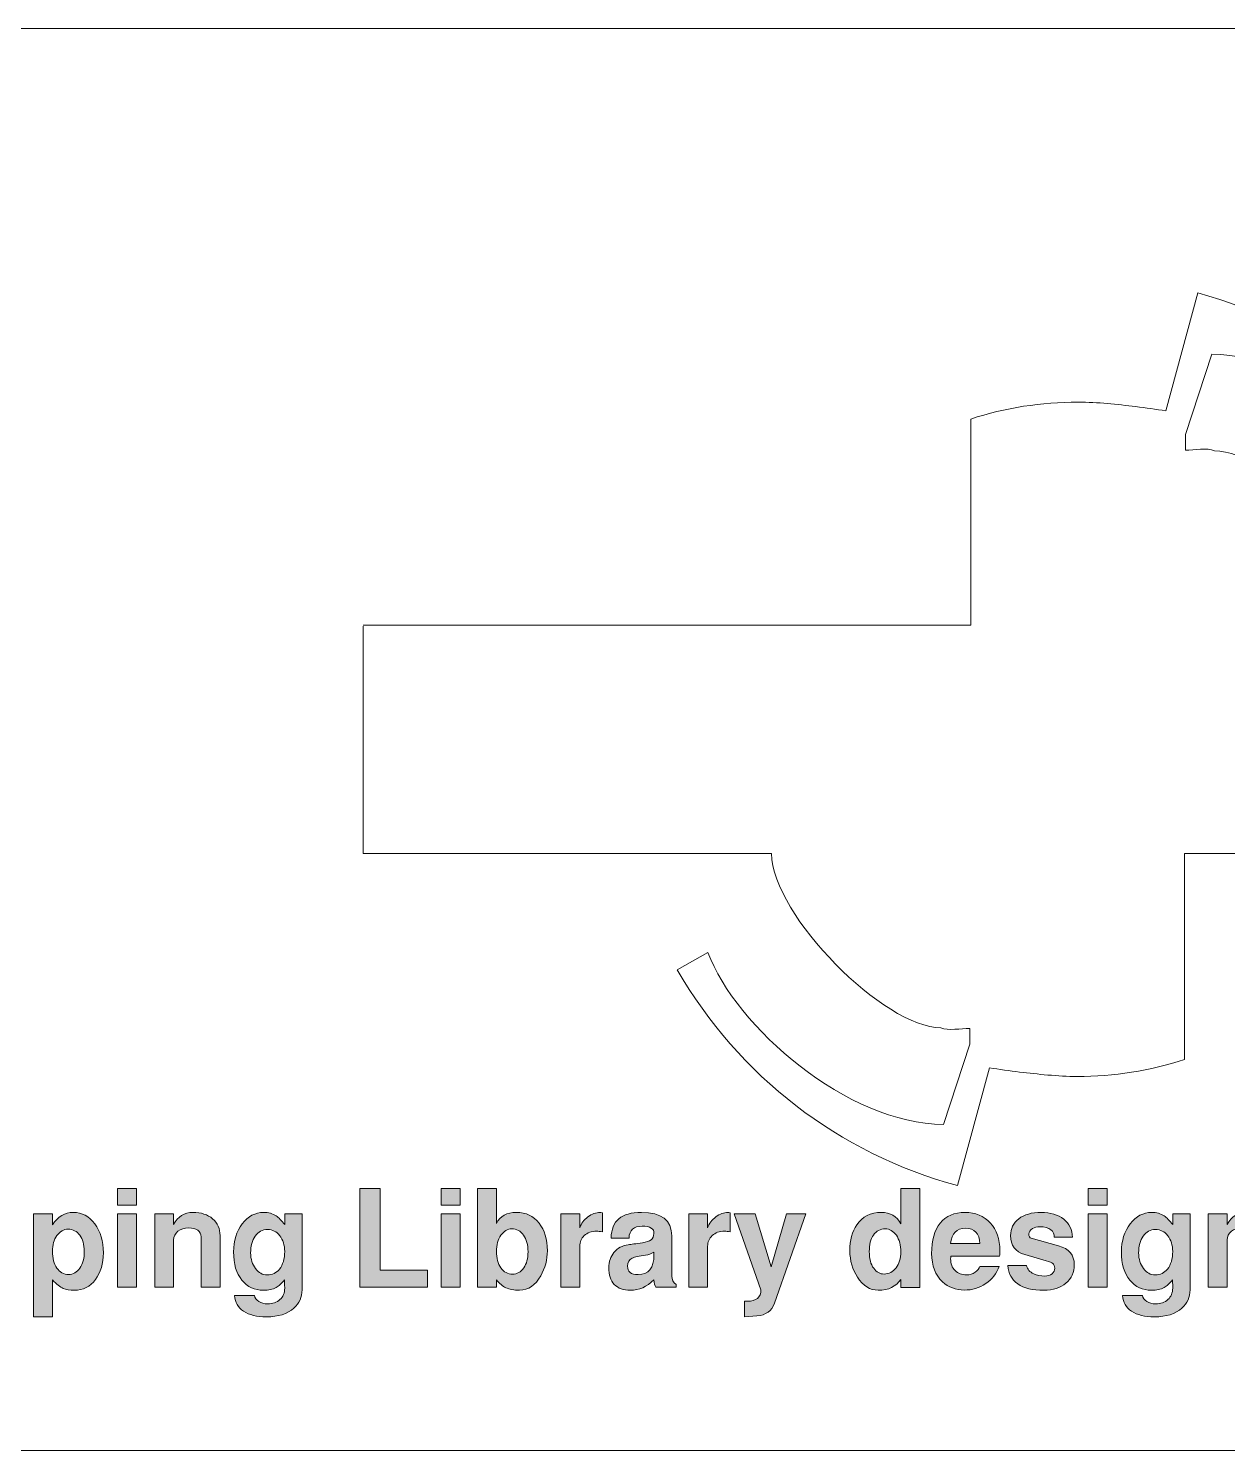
# Model space of a CAD drawing. Header units: inches. Extents: x 2 to 12.3, y -3 to -0.4.
# Drawn here: x 3.045 to 4.152, y -1.663 to -0.35 of the extents above; entities that cross this region are included whole.
import ezdxf

# ---------------------------------------------------------------- set-up
doc = ezdxf.new("R2010")
doc.units = ezdxf.units.IN
doc.header["$MEASUREMENT"] = 0
doc.layers.add('Layer 1', color=7, linetype='Continuous')

# ---------------------------------------------------------------- blocks, each defined once
blk = doc.blocks.new('block 58')
at = {"layer": 'Layer 1', "color": 7, "lineweight": 5, "true_color": 0xffffff}
for points in [[(3.7308, -1.1119), (3.3541, -1.1119)], [(3.8896, -1.3619), (3.9139, -1.2878), (3.9139, -1.2733)]]:
    blk.add_lwpolyline(points, dxfattribs=at)
blk.add_open_spline([(4.673, -1.1119), (4.673, -1.1119), (4.1123, -1.1119), (4.1123, -1.1119), (4.1123, -1.1119), (4.1123, -1.3015), (4.1123, -1.3015), (4.1123, -1.3015), (4.1123, -1.302), (4.1123, -1.302), (4.0805, -1.3126), (4.0468, -1.3177), (4.0133, -1.3177), (3.9949, -1.3177), (3.977, -1.3155), (3.96, -1.3136), (3.9507, -1.3124), (3.9412, -1.3113), (3.9322, -1.3096), (3.9322, -1.3096), (3.9027, -1.4184), (3.9027, -1.4184), (3.9027, -1.4184), (3.9027, -1.4184), (3.9027, -1.4184), (3.7934, -1.3891), (3.7005, -1.3172), (3.6439, -1.2193), (3.6439, -1.2193), (3.6723, -1.2031), (3.6723, -1.2031)], degree=3, knots=[0, 0, 0, 0, 1, 1, 1, 2, 2, 2, 3, 3, 3, 4, 4, 4, 5, 5, 5, 6, 6, 6, 7, 7, 7, 8, 8, 8, 9, 9, 9, 10, 10, 10, 10], dxfattribs=at)
for points in [[(3.7308, -1.1119), (3.7322, -1.1697), (3.8352, -1.2727), (3.8873, -1.2727)], [(3.6723, -1.2031), (3.6975, -1.2716), (3.8014, -1.3619), (3.8896, -1.3619)], [(3.9139, -1.2733), (3.906, -1.2733), (3.894, -1.2758), (3.8873, -1.2727)]]:
    blk.add_open_spline(points, degree=3, dxfattribs=at)
blk = doc.blocks.new('block 57')
at = {"layer": 'Layer 1', "color": 7, "lineweight": 5, "true_color": 0xffffff}
for points in [[(2.0136, -0.3502), (2.0136, -1.6631), (6.0136, -1.6631), (6.0136, -0.3502), (2.0136, -0.3502)], [(4.1375, -0.651), (4.1132, -0.7251), (4.1132, -0.7395)], [(3.3541, -1.1119), (3.3541, -0.902)]]:
    blk.add_lwpolyline(points, dxfattribs=at)
blk.add_open_spline([(3.3541, -0.901), (3.3541, -0.901), (3.9149, -0.901), (3.9149, -0.901), (3.9149, -0.901), (3.9149, -0.7114), (3.9149, -0.7114), (3.9149, -0.7114), (3.9149, -0.7108), (3.9149, -0.7108), (3.9467, -0.7002), (3.9803, -0.6952), (4.0138, -0.6952), (4.0322, -0.6951), (4.0501, -0.6973), (4.0671, -0.6992), (4.0764, -0.7005), (4.0859, -0.7016), (4.0949, -0.7033), (4.0949, -0.7033), (4.1244, -0.5944), (4.1244, -0.5944), (4.1244, -0.5944), (4.1244, -0.5944), (4.1244, -0.5944), (4.2337, -0.6237), (4.3266, -0.6956), (4.3832, -0.7936), (4.3832, -0.7936), (4.3548, -0.8098), (4.3548, -0.8098)], degree=3, knots=[0, 0, 0, 0, 1, 1, 1, 2, 2, 2, 3, 3, 3, 4, 4, 4, 5, 5, 5, 6, 6, 6, 7, 7, 7, 8, 8, 8, 9, 9, 9, 10, 10, 10, 10], dxfattribs=at)
for points in [[(4.3548, -0.8098), (4.3296, -0.7412), (4.2257, -0.651), (4.1375, -0.651)], [(4.1132, -0.7395), (4.1211, -0.7396), (4.1332, -0.737), (4.1398, -0.7401)], [(4.2963, -0.901), (4.2949, -0.8431), (4.192, -0.7401), (4.1398, -0.7401)]]:
    blk.add_open_spline(points, degree=3, dxfattribs=at)
at = {"layer": 'Layer 1'}
blk.add_blockref('block 58', (0, 0), dxfattribs=at)
blk = doc.blocks.new('block 60')
at = {"layer": 'Layer 1', "true_color": 0xed1f24}
h = blk.add_hatch(color=240, dxfattribs=at)
h.dxf.hatch_style = 2
h.paths.add_polyline_path([(3.1448, -1.4366), (3.1273, -1.4366), (3.1273, -1.421), (3.1448, -1.421)])
h.paths.add_polyline_path([(3.1448, -1.5121), (3.1273, -1.5121), (3.1273, -1.4444), (3.1448, -1.4444)])
h = blk.add_hatch(color=240, dxfattribs=at)
h.dxf.hatch_style = 2
h.paths.add_polyline_path([(3.4134, -1.5121), (3.351, -1.5121), (3.351, -1.421), (3.3698, -1.421), (3.3698, -1.4965), (3.4134, -1.4965)])
h = blk.add_hatch(color=240, dxfattribs=at)
h.dxf.hatch_style = 2
h.paths.add_polyline_path([(3.4434, -1.4366), (3.4259, -1.4366), (3.4259, -1.421), (3.4434, -1.421)])
h.paths.add_polyline_path([(3.4434, -1.5121), (3.4259, -1.5121), (3.4259, -1.4444), (3.4434, -1.4444)])
h = blk.add_hatch(color=240, dxfattribs=at)
h.dxf.hatch_style = 2
edge = h.paths.add_edge_path()
edge.add_spline(control_points=[(3.524, -1.4786), (3.524, -1.4868), (3.522, -1.4945), (3.5179, -1.5017), (3.5129, -1.5106), (3.5064, -1.515), (3.4984, -1.515), (3.4932, -1.515), (3.489, -1.5142), (3.4856, -1.5127), (3.4827, -1.5113), (3.4799, -1.509), (3.477, -1.5056), (3.477, -1.5056), (3.477, -1.5121), (3.477, -1.5121), (3.477, -1.5121), (3.4595, -1.5121), (3.4595, -1.5121), (3.4595, -1.5121), (3.4595, -1.421), (3.4595, -1.421), (3.4595, -1.421), (3.477, -1.421), (3.477, -1.421), (3.477, -1.421), (3.477, -1.4534), (3.477, -1.4534), (3.4803, -1.4466), (3.4864, -1.4432), (3.4955, -1.4432), (3.5043, -1.4432), (3.5112, -1.4465), (3.5163, -1.453), (3.5215, -1.4595), (3.524, -1.468), (3.524, -1.4786)], knot_values=[0, 0, 0, 0, 1, 1, 1, 2, 2, 2, 3, 3, 3, 4, 4, 4, 5, 5, 5, 6, 6, 6, 7, 7, 7, 8, 8, 8, 9, 9, 9, 10, 10, 10, 11, 11, 11, 12, 12, 12, 12], degree=3, periodic=1)
edge = h.paths.add_edge_path()
edge.add_spline(control_points=[(3.5062, -1.4796), (3.5062, -1.4732), (3.5048, -1.4681), (3.502, -1.4642), (3.4993, -1.4603), (3.4957, -1.4584), (3.4912, -1.4584), (3.4873, -1.4584), (3.484, -1.4603), (3.4812, -1.4643), (3.4784, -1.4683), (3.477, -1.4732), (3.477, -1.4792), (3.477, -1.4854), (3.4784, -1.4905), (3.4811, -1.4944), (3.4839, -1.4983), (3.4874, -1.5002), (3.4918, -1.5002), (3.4961, -1.5002), (3.4995, -1.4983), (3.5022, -1.4944), (3.5048, -1.4906), (3.5062, -1.4856), (3.5062, -1.4796)], knot_values=[0, 0, 0, 0, 1, 1, 1, 2, 2, 2, 3, 3, 3, 4, 4, 4, 5, 5, 5, 6, 6, 6, 7, 7, 7, 8, 8, 8, 8], degree=3, periodic=1)
h = blk.add_hatch(color=240, dxfattribs=at)
h.dxf.hatch_style = 2
edge = h.paths.add_edge_path()
edge.add_spline(control_points=[(3.8678, -1.5125), (3.8678, -1.5125), (3.8503, -1.5125), (3.8503, -1.5125), (3.8503, -1.5125), (3.8503, -1.5051), (3.8503, -1.5051), (3.846, -1.5117), (3.839, -1.515), (3.8295, -1.515), (3.8219, -1.515), (3.8155, -1.511), (3.8103, -1.5031), (3.8056, -1.4959), (3.8033, -1.4877), (3.8033, -1.4786), (3.8033, -1.469), (3.8054, -1.461), (3.8097, -1.4546), (3.8148, -1.447), (3.8224, -1.4432), (3.8324, -1.4432), (3.8407, -1.4432), (3.8466, -1.4467), (3.8503, -1.4537), (3.8503, -1.4537), (3.8503, -1.421), (3.8503, -1.421), (3.8503, -1.421), (3.8678, -1.421), (3.8678, -1.421), (3.8678, -1.421), (3.8678, -1.5125), (3.8678, -1.5125)], knot_values=[0, 0, 0, 0, 1, 1, 1, 2, 2, 2, 3, 3, 3, 4, 4, 4, 5, 5, 5, 6, 6, 6, 7, 7, 7, 8, 8, 8, 9, 9, 9, 10, 10, 10, 11, 11, 11, 11], degree=3, periodic=1)
edge = h.paths.add_edge_path()
edge.add_spline(control_points=[(3.8503, -1.4797), (3.8503, -1.4734), (3.8489, -1.4683), (3.8462, -1.4643), (3.8434, -1.4604), (3.84, -1.4584), (3.8358, -1.4584), (3.8314, -1.4584), (3.8278, -1.4603), (3.8251, -1.4641), (3.8225, -1.4679), (3.8212, -1.473), (3.8212, -1.4794), (3.8212, -1.4859), (3.8225, -1.491), (3.8253, -1.4948), (3.8278, -1.4983), (3.831, -1.5001), (3.8349, -1.5001), (3.8394, -1.5001), (3.8431, -1.4982), (3.846, -1.4944), (3.8489, -1.4907), (3.8503, -1.4857), (3.8503, -1.4797)], knot_values=[0, 0, 0, 0, 1, 1, 1, 2, 2, 2, 3, 3, 3, 4, 4, 4, 5, 5, 5, 6, 6, 6, 7, 7, 7, 8, 8, 8, 8], degree=3, periodic=1)
h = blk.add_hatch(color=240, dxfattribs=at)
h.dxf.hatch_style = 2
h.paths.add_polyline_path([(4.0409, -1.4366), (4.0234, -1.4366), (4.0234, -1.421), (4.0409, -1.421)])
h.paths.add_polyline_path([(4.0409, -1.5121), (4.0234, -1.5121), (4.0234, -1.4444), (4.0409, -1.4444)])
h = blk.add_hatch(color=240, dxfattribs=at)
h.dxf.hatch_style = 2
edge = h.paths.add_edge_path()
edge.add_spline(control_points=[(3.1141, -1.4805), (3.1141, -1.4905), (3.1117, -1.4987), (3.1068, -1.5052), (3.1019, -1.5117), (3.0954, -1.515), (3.0875, -1.515), (3.083, -1.515), (3.0796, -1.5145), (3.0771, -1.5134), (3.0743, -1.5121), (3.071, -1.5095), (3.0671, -1.5054), (3.0671, -1.5054), (3.0671, -1.5396), (3.0671, -1.5396), (3.0671, -1.5396), (3.0496, -1.5396), (3.0496, -1.5396), (3.0496, -1.5396), (3.0496, -1.4444), (3.0496, -1.4444), (3.0496, -1.4444), (3.0671, -1.4444), (3.0671, -1.4444), (3.0671, -1.4444), (3.0671, -1.4546), (3.0671, -1.4546), (3.0722, -1.447), (3.0786, -1.4432), (3.0864, -1.4432), (3.0943, -1.4432), (3.1009, -1.4468), (3.1062, -1.4539), (3.1115, -1.461), (3.1141, -1.4698), (3.1141, -1.4805)], knot_values=[0, 0, 0, 0, 1, 1, 1, 2, 2, 2, 3, 3, 3, 4, 4, 4, 5, 5, 5, 6, 6, 6, 7, 7, 7, 8, 8, 8, 9, 9, 9, 10, 10, 10, 11, 11, 11, 12, 12, 12, 12], degree=3, periodic=1)
edge = h.paths.add_edge_path()
edge.add_spline(control_points=[(3.0965, -1.479), (3.0965, -1.4729), (3.0951, -1.468), (3.0924, -1.4643), (3.0896, -1.4606), (3.086, -1.4587), (3.0815, -1.4587), (3.0775, -1.4587), (3.0741, -1.4607), (3.0713, -1.4646), (3.0685, -1.4684), (3.0671, -1.4733), (3.0671, -1.4791), (3.0671, -1.4855), (3.0685, -1.4907), (3.0712, -1.4946), (3.0739, -1.4985), (3.0775, -1.5005), (3.0819, -1.5005), (3.0862, -1.5005), (3.0897, -1.4985), (3.0925, -1.4946), (3.0952, -1.4907), (3.0965, -1.4855), (3.0965, -1.479)], knot_values=[0, 0, 0, 0, 1, 1, 1, 2, 2, 2, 3, 3, 3, 4, 4, 4, 5, 5, 5, 6, 6, 6, 7, 7, 7, 8, 8, 8, 8], degree=3, periodic=1)
h = blk.add_hatch(color=240, dxfattribs=at)
h.dxf.hatch_style = 2
edge = h.paths.add_edge_path()
edge.add_spline(control_points=[(3.2219, -1.5121), (3.2219, -1.5121), (3.2044, -1.5121), (3.2044, -1.5121), (3.2044, -1.5121), (3.2044, -1.4656), (3.2044, -1.4656), (3.2044, -1.4631), (3.2034, -1.4611), (3.2013, -1.4597), (3.1992, -1.4582), (3.1964, -1.4575), (3.1928, -1.4575), (3.1889, -1.4575), (3.1856, -1.4585), (3.183, -1.4606), (3.1803, -1.4627), (3.179, -1.4653), (3.179, -1.4685), (3.179, -1.4685), (3.179, -1.5121), (3.179, -1.5121), (3.179, -1.5121), (3.1615, -1.5121), (3.1615, -1.5121), (3.1615, -1.5121), (3.1615, -1.4444), (3.1615, -1.4444), (3.1615, -1.4444), (3.179, -1.4444), (3.179, -1.4444), (3.179, -1.4444), (3.179, -1.4545), (3.179, -1.4545), (3.1829, -1.447), (3.1889, -1.4432), (3.1968, -1.4432), (3.2044, -1.4432), (3.2104, -1.4452), (3.215, -1.4491), (3.2196, -1.453), (3.2219, -1.4582), (3.2219, -1.4646), (3.2219, -1.4646), (3.2219, -1.5121), (3.2219, -1.5121)], knot_values=[0, 0, 0, 0, 1, 1, 1, 2, 2, 2, 3, 3, 3, 4, 4, 4, 5, 5, 5, 6, 6, 6, 7, 7, 7, 8, 8, 8, 9, 9, 9, 10, 10, 10, 11, 11, 11, 12, 12, 12, 13, 13, 13, 14, 14, 14, 15, 15, 15, 15], degree=3, periodic=1)
h = blk.add_hatch(color=240, dxfattribs=at)
h.dxf.hatch_style = 2
edge = h.paths.add_edge_path()
edge.add_spline(control_points=[(3.2976, -1.5146), (3.2976, -1.5214), (3.2951, -1.527), (3.29, -1.5316), (3.2841, -1.537), (3.2756, -1.5396), (3.2646, -1.5396), (3.2557, -1.5396), (3.2487, -1.5379), (3.2436, -1.5344), (3.2385, -1.531), (3.2357, -1.5262), (3.2353, -1.52), (3.2353, -1.52), (3.2536, -1.52), (3.2536, -1.52), (3.254, -1.522), (3.2554, -1.5238), (3.2576, -1.5253), (3.2599, -1.5268), (3.2626, -1.5276), (3.2657, -1.5276), (3.2704, -1.5276), (3.2742, -1.5263), (3.2771, -1.5237), (3.2801, -1.5211), (3.2815, -1.5176), (3.2815, -1.5132), (3.2815, -1.5087), (3.2815, -1.5061), (3.2814, -1.5054), (3.2786, -1.5088), (3.276, -1.5112), (3.2735, -1.5125), (3.2705, -1.5142), (3.2667, -1.515), (3.262, -1.515), (3.2537, -1.515), (3.247, -1.512), (3.2421, -1.5059), (3.2369, -1.4995), (3.2343, -1.4908), (3.2343, -1.4797), (3.2343, -1.4694), (3.237, -1.4607), (3.2423, -1.4537), (3.2477, -1.4467), (3.2543, -1.4432), (3.2622, -1.4432), (3.2666, -1.4432), (3.2704, -1.4443), (3.2736, -1.4464), (3.276, -1.448), (3.2786, -1.4507), (3.2815, -1.4545), (3.2815, -1.4545), (3.2815, -1.4444), (3.2815, -1.4444), (3.2815, -1.4444), (3.2976, -1.4444), (3.2976, -1.4444), (3.2976, -1.4444), (3.2976, -1.5146), (3.2976, -1.5146)], knot_values=[0, 0, 0, 0, 1, 1, 1, 2, 2, 2, 3, 3, 3, 4, 4, 4, 5, 5, 5, 6, 6, 6, 7, 7, 7, 8, 8, 8, 9, 9, 9, 10, 10, 10, 11, 11, 11, 12, 12, 12, 13, 13, 13, 14, 14, 14, 15, 15, 15, 16, 16, 16, 17, 17, 17, 18, 18, 18, 19, 19, 19, 20, 20, 20, 21, 21, 21, 21], degree=3, periodic=1)
edge = h.paths.add_edge_path()
edge.add_spline(control_points=[(3.2815, -1.4792), (3.2815, -1.4734), (3.28, -1.4686), (3.277, -1.4647), (3.274, -1.4609), (3.2702, -1.459), (3.2657, -1.459), (3.261, -1.459), (3.2572, -1.461), (3.2544, -1.4651), (3.2516, -1.4691), (3.2501, -1.4743), (3.2501, -1.4806), (3.2501, -1.4864), (3.2516, -1.4912), (3.2546, -1.4951), (3.2575, -1.4989), (3.2611, -1.5009), (3.2654, -1.5009), (3.2701, -1.5009), (3.2739, -1.4991), (3.2768, -1.4955), (3.2799, -1.4916), (3.2815, -1.4862), (3.2815, -1.4792)], knot_values=[0, 0, 0, 0, 1, 1, 1, 2, 2, 2, 3, 3, 3, 4, 4, 4, 5, 5, 5, 6, 6, 6, 7, 7, 7, 8, 8, 8, 8], degree=3, periodic=1)
h = blk.add_hatch(color=240, dxfattribs=at)
h.dxf.hatch_style = 2
edge = h.paths.add_edge_path()
edge.add_spline(control_points=[(3.5748, -1.461), (3.5724, -1.4607), (3.5707, -1.4606), (3.5697, -1.4606), (3.5647, -1.4606), (3.5609, -1.4619), (3.5581, -1.4646), (3.5553, -1.4672), (3.5539, -1.4705), (3.5539, -1.4745), (3.5539, -1.4745), (3.5539, -1.5121), (3.5539, -1.5121), (3.5539, -1.5121), (3.5364, -1.5121), (3.5364, -1.5121), (3.5364, -1.5121), (3.5364, -1.4444), (3.5364, -1.4444), (3.5364, -1.4444), (3.5539, -1.4444), (3.5539, -1.4444), (3.5539, -1.4444), (3.5539, -1.4575), (3.5539, -1.4575), (3.5552, -1.4535), (3.5577, -1.4501), (3.5614, -1.4474), (3.5652, -1.4446), (3.5689, -1.4432), (3.5727, -1.4432), (3.5731, -1.4432), (3.5738, -1.4433), (3.5748, -1.4435), (3.5748, -1.4435), (3.5748, -1.461), (3.5748, -1.461)], knot_values=[0, 0, 0, 0, 1, 1, 1, 2, 2, 2, 3, 3, 3, 4, 4, 4, 5, 5, 5, 6, 6, 6, 7, 7, 7, 8, 8, 8, 9, 9, 9, 10, 10, 10, 11, 11, 11, 12, 12, 12, 12], degree=3, periodic=1)
h = blk.add_hatch(color=240, dxfattribs=at)
h.dxf.hatch_style = 2
edge = h.paths.add_edge_path()
edge.add_spline(control_points=[(3.6428, -1.5121), (3.6428, -1.5121), (3.6242, -1.5121), (3.6242, -1.5121), (3.6233, -1.5108), (3.6227, -1.5086), (3.6223, -1.5055), (3.6159, -1.5119), (3.6087, -1.5151), (3.6007, -1.5151), (3.5942, -1.5151), (3.5892, -1.5133), (3.5858, -1.5097), (3.5824, -1.5061), (3.5807, -1.5009), (3.5807, -1.4942), (3.5807, -1.4887), (3.5823, -1.484), (3.5855, -1.4801), (3.5888, -1.4762), (3.5932, -1.4738), (3.5987, -1.473), (3.6012, -1.4727), (3.6056, -1.4721), (3.6118, -1.4712), (3.6154, -1.4707), (3.6181, -1.4698), (3.6197, -1.4686), (3.6213, -1.4673), (3.6222, -1.4654), (3.6224, -1.4627), (3.6227, -1.4582), (3.619, -1.4559), (3.6115, -1.4559), (3.6037, -1.4559), (3.5997, -1.4595), (3.5994, -1.4669), (3.5994, -1.4669), (3.5828, -1.4669), (3.5828, -1.4669), (3.5831, -1.4589), (3.5855, -1.4529), (3.59, -1.4491), (3.5944, -1.4452), (3.6014, -1.4432), (3.6109, -1.4432), (3.6296, -1.4432), (3.6389, -1.4505), (3.6389, -1.4649), (3.6389, -1.4649), (3.6389, -1.5022), (3.6389, -1.5022), (3.6389, -1.5052), (3.6402, -1.5077), (3.6428, -1.5099), (3.6428, -1.5099), (3.6428, -1.5121), (3.6428, -1.5121)], knot_values=[0, 0, 0, 0, 1, 1, 1, 2, 2, 2, 3, 3, 3, 4, 4, 4, 5, 5, 5, 6, 6, 6, 7, 7, 7, 8, 8, 8, 9, 9, 9, 10, 10, 10, 11, 11, 11, 12, 12, 12, 13, 13, 13, 14, 14, 14, 15, 15, 15, 16, 16, 16, 17, 17, 17, 18, 18, 18, 19, 19, 19, 19], degree=3, periodic=1)
edge = h.paths.add_edge_path()
edge.add_spline(control_points=[(3.6224, -1.4826), (3.6224, -1.4826), (3.6224, -1.48), (3.6224, -1.48), (3.6199, -1.4814), (3.6173, -1.4823), (3.6147, -1.4826), (3.6086, -1.4834), (3.6045, -1.4843), (3.6024, -1.4854), (3.5995, -1.4868), (3.598, -1.4893), (3.598, -1.4929), (3.598, -1.498), (3.6013, -1.5006), (3.6077, -1.5006), (3.6175, -1.5006), (3.6224, -1.4946), (3.6224, -1.4826)], knot_values=[0, 0, 0, 0, 1, 1, 1, 2, 2, 2, 3, 3, 3, 4, 4, 4, 5, 5, 5, 6, 6, 6, 6], degree=3, periodic=1)
h = blk.add_hatch(color=240, dxfattribs=at)
h.dxf.hatch_style = 2
edge = h.paths.add_edge_path()
edge.add_spline(control_points=[(3.6929, -1.461), (3.6906, -1.4607), (3.6889, -1.4606), (3.6878, -1.4606), (3.6829, -1.4606), (3.679, -1.4619), (3.6762, -1.4646), (3.6734, -1.4672), (3.672, -1.4705), (3.672, -1.4745), (3.672, -1.4745), (3.672, -1.5121), (3.672, -1.5121), (3.672, -1.5121), (3.6545, -1.5121), (3.6545, -1.5121), (3.6545, -1.5121), (3.6545, -1.4444), (3.6545, -1.4444), (3.6545, -1.4444), (3.672, -1.4444), (3.672, -1.4444), (3.672, -1.4444), (3.672, -1.4575), (3.672, -1.4575), (3.6733, -1.4535), (3.6758, -1.4501), (3.6795, -1.4474), (3.6833, -1.4446), (3.687, -1.4432), (3.6908, -1.4432), (3.6912, -1.4432), (3.6919, -1.4433), (3.6929, -1.4435), (3.6929, -1.4435), (3.6929, -1.461), (3.6929, -1.461)], knot_values=[0, 0, 0, 0, 1, 1, 1, 2, 2, 2, 3, 3, 3, 4, 4, 4, 5, 5, 5, 6, 6, 6, 7, 7, 7, 8, 8, 8, 9, 9, 9, 10, 10, 10, 11, 11, 11, 12, 12, 12, 12], degree=3, periodic=1)
h = blk.add_hatch(color=240, dxfattribs=at)
h.dxf.hatch_style = 2
edge = h.paths.add_edge_path()
edge.add_spline(control_points=[(3.9418, -1.4784), (3.9418, -1.4804), (3.9417, -1.4822), (3.9414, -1.4837), (3.9414, -1.4837), (3.8965, -1.4837), (3.8965, -1.4837), (3.8964, -1.4842), (3.8963, -1.485), (3.8963, -1.4861), (3.8963, -1.4905), (3.8976, -1.4941), (3.9004, -1.4968), (3.9031, -1.4995), (3.9066, -1.5009), (3.911, -1.5009), (3.9139, -1.5009), (3.9166, -1.5), (3.9191, -1.4984), (3.9213, -1.4968), (3.9227, -1.495), (3.9233, -1.493), (3.9233, -1.493), (3.941, -1.493), (3.941, -1.493), (3.9387, -1.4996), (3.9346, -1.5049), (3.9287, -1.5089), (3.9228, -1.5129), (3.9163, -1.5149), (3.909, -1.5149), (3.901, -1.5149), (3.8942, -1.5123), (3.8887, -1.5072), (3.8821, -1.5012), (3.8788, -1.4925), (3.8788, -1.4811), (3.8788, -1.469), (3.8814, -1.4596), (3.8867, -1.4531), (3.892, -1.4465), (3.8996, -1.4432), (3.9095, -1.4432), (3.9192, -1.4432), (3.927, -1.4465), (3.9329, -1.4529), (3.9388, -1.4594), (3.9418, -1.4679), (3.9418, -1.4784)], knot_values=[0, 0, 0, 0, 1, 1, 1, 2, 2, 2, 3, 3, 3, 4, 4, 4, 5, 5, 5, 6, 6, 6, 7, 7, 7, 8, 8, 8, 9, 9, 9, 10, 10, 10, 11, 11, 11, 12, 12, 12, 13, 13, 13, 14, 14, 14, 15, 15, 15, 16, 16, 16, 16], degree=3, periodic=1)
edge = h.paths.add_edge_path()
edge.add_spline(control_points=[(3.9233, -1.472), (3.9228, -1.4626), (3.9184, -1.4579), (3.9102, -1.4579), (3.9018, -1.4579), (3.8972, -1.4626), (3.8963, -1.472), (3.8963, -1.472), (3.9233, -1.472), (3.9233, -1.472)], knot_values=[0, 0, 0, 0, 1, 1, 1, 2, 2, 2, 3, 3, 3, 3], degree=3, periodic=1)
h = blk.add_hatch(color=240, dxfattribs=at)
h.dxf.hatch_style = 2
edge = h.paths.add_edge_path()
edge.add_spline(control_points=[(4.0105, -1.4915), (4.0105, -1.4985), (4.008, -1.5042), (4.0028, -1.5086), (3.9976, -1.5129), (3.9908, -1.5151), (3.9823, -1.5151), (3.9719, -1.5151), (3.9639, -1.5131), (3.9582, -1.5092), (3.9526, -1.5052), (3.9496, -1.4996), (3.9492, -1.4922), (3.9492, -1.4922), (3.9664, -1.4922), (3.9664, -1.4922), (3.9671, -1.4957), (3.9693, -1.4982), (3.973, -1.4999), (3.976, -1.5013), (3.9794, -1.502), (3.9834, -1.502), (3.986, -1.502), (3.9881, -1.5013), (3.9899, -1.4999), (3.9916, -1.4984), (3.9924, -1.4967), (3.9924, -1.4947), (3.9924, -1.4927), (3.9918, -1.4912), (3.9907, -1.4903), (3.9898, -1.4896), (3.9877, -1.4888), (3.9846, -1.4879), (3.9846, -1.4879), (3.9648, -1.4822), (3.9648, -1.4822), (3.956, -1.4796), (3.9517, -1.4737), (3.9517, -1.4646), (3.9517, -1.4582), (3.9542, -1.453), (3.9592, -1.4491), (3.9642, -1.4452), (3.9711, -1.4432), (3.9799, -1.4432), (3.9885, -1.4432), (3.9954, -1.4453), (4.0007, -1.4495), (4.006, -1.4537), (4.0087, -1.4592), (4.0088, -1.4662), (4.0088, -1.4662), (3.9919, -1.4662), (3.9919, -1.4662), (3.9922, -1.4633), (3.9911, -1.461), (3.9889, -1.4592), (3.9866, -1.4574), (3.9831, -1.4565), (3.9785, -1.4565), (3.976, -1.4565), (3.9738, -1.4571), (3.9719, -1.4582), (3.9697, -1.4595), (3.9685, -1.4611), (3.9685, -1.4631), (3.9685, -1.4654), (3.9693, -1.4667), (3.9708, -1.4671), (3.9708, -1.4671), (3.9958, -1.474), (3.9958, -1.474), (4.0056, -1.4767), (4.0105, -1.4825), (4.0105, -1.4915)], knot_values=[0, 0, 0, 0, 1, 1, 1, 2, 2, 2, 3, 3, 3, 4, 4, 4, 5, 5, 5, 6, 6, 6, 7, 7, 7, 8, 8, 8, 9, 9, 9, 10, 10, 10, 11, 11, 11, 12, 12, 12, 13, 13, 13, 14, 14, 14, 15, 15, 15, 16, 16, 16, 17, 17, 17, 18, 18, 18, 19, 19, 19, 20, 20, 20, 21, 21, 21, 22, 22, 22, 23, 23, 23, 24, 24, 24, 25, 25, 25, 25], degree=3, periodic=1)
h = blk.add_hatch(color=240, dxfattribs=at)
h.dxf.hatch_style = 2
edge = h.paths.add_edge_path()
edge.add_spline(control_points=[(4.1174, -1.5146), (4.1174, -1.5214), (4.1149, -1.527), (4.1098, -1.5316), (4.1039, -1.537), (4.0954, -1.5396), (4.0844, -1.5396), (4.0755, -1.5396), (4.0685, -1.5379), (4.0634, -1.5344), (4.0582, -1.531), (4.0555, -1.5262), (4.055, -1.52), (4.055, -1.52), (4.0734, -1.52), (4.0734, -1.52), (4.0738, -1.522), (4.0752, -1.5238), (4.0774, -1.5253), (4.0797, -1.5268), (4.0824, -1.5276), (4.0855, -1.5276), (4.0901, -1.5276), (4.094, -1.5263), (4.0969, -1.5237), (4.0998, -1.5211), (4.1013, -1.5176), (4.1013, -1.5132), (4.1013, -1.5087), (4.1013, -1.5061), (4.1012, -1.5054), (4.0984, -1.5088), (4.0958, -1.5112), (4.0933, -1.5125), (4.0902, -1.5142), (4.0864, -1.515), (4.0818, -1.515), (4.0734, -1.515), (4.0668, -1.512), (4.0618, -1.5059), (4.0566, -1.4995), (4.054, -1.4908), (4.054, -1.4797), (4.054, -1.4694), (4.0567, -1.4607), (4.0621, -1.4537), (4.0675, -1.4467), (4.0741, -1.4432), (4.0819, -1.4432), (4.0864, -1.4432), (4.0902, -1.4443), (4.0934, -1.4464), (4.0957, -1.448), (4.0984, -1.4507), (4.1013, -1.4545), (4.1013, -1.4545), (4.1013, -1.4444), (4.1013, -1.4444), (4.1013, -1.4444), (4.1174, -1.4444), (4.1174, -1.4444), (4.1174, -1.4444), (4.1174, -1.5146), (4.1174, -1.5146)], knot_values=[0, 0, 0, 0, 1, 1, 1, 2, 2, 2, 3, 3, 3, 4, 4, 4, 5, 5, 5, 6, 6, 6, 7, 7, 7, 8, 8, 8, 9, 9, 9, 10, 10, 10, 11, 11, 11, 12, 12, 12, 13, 13, 13, 14, 14, 14, 15, 15, 15, 16, 16, 16, 17, 17, 17, 18, 18, 18, 19, 19, 19, 20, 20, 20, 21, 21, 21, 21], degree=3, periodic=1)
edge = h.paths.add_edge_path()
edge.add_spline(control_points=[(4.1013, -1.4792), (4.1013, -1.4734), (4.0998, -1.4686), (4.0968, -1.4647), (4.0938, -1.4609), (4.09, -1.459), (4.0854, -1.459), (4.0807, -1.459), (4.077, -1.461), (4.0742, -1.4651), (4.0713, -1.4691), (4.0699, -1.4743), (4.0699, -1.4806), (4.0699, -1.4864), (4.0714, -1.4912), (4.0744, -1.4951), (4.0773, -1.4989), (4.0809, -1.5009), (4.0852, -1.5009), (4.0898, -1.5009), (4.0936, -1.4991), (4.0965, -1.4955), (4.0997, -1.4916), (4.1013, -1.4862), (4.1013, -1.4792)], knot_values=[0, 0, 0, 0, 1, 1, 1, 2, 2, 2, 3, 3, 3, 4, 4, 4, 5, 5, 5, 6, 6, 6, 7, 7, 7, 8, 8, 8, 8], degree=3, periodic=1)
h = blk.add_hatch(color=240, dxfattribs=at)
h.dxf.hatch_style = 2
edge = h.paths.add_edge_path()
edge.add_spline(control_points=[(4.1944, -1.5121), (4.1944, -1.5121), (4.1769, -1.5121), (4.1769, -1.5121), (4.1769, -1.5121), (4.1769, -1.4656), (4.1769, -1.4656), (4.1769, -1.4631), (4.1759, -1.4611), (4.1738, -1.4597), (4.1717, -1.4582), (4.1689, -1.4575), (4.1653, -1.4575), (4.1614, -1.4575), (4.1581, -1.4585), (4.1555, -1.4606), (4.1529, -1.4627), (4.1515, -1.4653), (4.1515, -1.4685), (4.1515, -1.4685), (4.1515, -1.5121), (4.1515, -1.5121), (4.1515, -1.5121), (4.134, -1.5121), (4.134, -1.5121), (4.134, -1.5121), (4.134, -1.4444), (4.134, -1.4444), (4.134, -1.4444), (4.1515, -1.4444), (4.1515, -1.4444), (4.1515, -1.4444), (4.1515, -1.4545), (4.1515, -1.4545), (4.1555, -1.447), (4.1614, -1.4432), (4.1693, -1.4432), (4.1769, -1.4432), (4.183, -1.4452), (4.1875, -1.4491), (4.1921, -1.453), (4.1944, -1.4582), (4.1944, -1.4646), (4.1944, -1.4646), (4.1944, -1.5121), (4.1944, -1.5121)], knot_values=[0, 0, 0, 0, 1, 1, 1, 2, 2, 2, 3, 3, 3, 4, 4, 4, 5, 5, 5, 6, 6, 6, 7, 7, 7, 8, 8, 8, 9, 9, 9, 10, 10, 10, 11, 11, 11, 12, 12, 12, 13, 13, 13, 14, 14, 14, 15, 15, 15, 15], degree=3, periodic=1)
h = blk.add_hatch(color=240, dxfattribs=at)
h.dxf.hatch_style = 2
edge = h.paths.add_edge_path()
edge.add_spline(control_points=[(3.7627, -1.4444), (3.7627, -1.4444), (3.7337, -1.5271), (3.7337, -1.5271), (3.7312, -1.5342), (3.7257, -1.5381), (3.7174, -1.5387), (3.7174, -1.5387), (3.7059, -1.5396), (3.7059, -1.5396), (3.7059, -1.5396), (3.7059, -1.5252), (3.7059, -1.5252), (3.7059, -1.5252), (3.7085, -1.5252), (3.7085, -1.5252), (3.7169, -1.5252), (3.7212, -1.5217), (3.7212, -1.5147), (3.7212, -1.5147), (3.6965, -1.4444), (3.6965, -1.4444), (3.6965, -1.4444), (3.7159, -1.4444), (3.7159, -1.4444), (3.7159, -1.4444), (3.7305, -1.4935), (3.7305, -1.4935), (3.7305, -1.4935), (3.7447, -1.4444), (3.7447, -1.4444), (3.7447, -1.4444), (3.7627, -1.4444), (3.7627, -1.4444)], knot_values=[0, 0, 0, 0, 1, 1, 1, 2, 2, 2, 3, 3, 3, 4, 4, 4, 5, 5, 5, 6, 6, 6, 7, 7, 7, 8, 8, 8, 9, 9, 9, 10, 10, 10, 11, 11, 11, 11], degree=3, periodic=1)
at = {"layer": 'Layer 1', "lineweight": 0}
for points in [[(3.1448, -1.4366), (3.1273, -1.4366), (3.1273, -1.421), (3.1448, -1.421), (3.1448, -1.4366)], [(3.4134, -1.5121), (3.351, -1.5121), (3.351, -1.421), (3.3698, -1.421), (3.3698, -1.4965), (3.4134, -1.4965), (3.4134, -1.5121)], [(3.4434, -1.4366), (3.4259, -1.4366), (3.4259, -1.421), (3.4434, -1.421), (3.4434, -1.4366)], [(4.0409, -1.4366), (4.0234, -1.4366), (4.0234, -1.421), (4.0409, -1.421), (4.0409, -1.4366)], [(3.1448, -1.5121), (3.1273, -1.5121), (3.1273, -1.4444), (3.1448, -1.4444), (3.1448, -1.5121)], [(3.4434, -1.5121), (3.4259, -1.5121), (3.4259, -1.4444), (3.4434, -1.4444), (3.4434, -1.5121)], [(4.0409, -1.5121), (4.0234, -1.5121), (4.0234, -1.4444), (4.0409, -1.4444), (4.0409, -1.5121)]]:
    blk.add_lwpolyline(points, dxfattribs=at)
for points, knots in [([(3.524, -1.4786), (3.524, -1.4868), (3.522, -1.4945), (3.5179, -1.5017), (3.5129, -1.5106), (3.5064, -1.515), (3.4984, -1.515), (3.4932, -1.515), (3.489, -1.5142), (3.4856, -1.5127), (3.4827, -1.5113), (3.4799, -1.509), (3.477, -1.5056), (3.477, -1.5056), (3.477, -1.5121), (3.477, -1.5121), (3.477, -1.5121), (3.4595, -1.5121), (3.4595, -1.5121), (3.4595, -1.5121), (3.4595, -1.421), (3.4595, -1.421), (3.4595, -1.421), (3.477, -1.421), (3.477, -1.421), (3.477, -1.421), (3.477, -1.4534), (3.477, -1.4534), (3.4803, -1.4466), (3.4864, -1.4432), (3.4955, -1.4432), (3.5043, -1.4432), (3.5112, -1.4465), (3.5163, -1.453), (3.5215, -1.4595), (3.524, -1.468), (3.524, -1.4786)], [0, 0, 0, 0, 1, 1, 1, 2, 2, 2, 3, 3, 3, 4, 4, 4, 5, 5, 5, 6, 6, 6, 7, 7, 7, 8, 8, 8, 9, 9, 9, 10, 10, 10, 11, 11, 11, 12, 12, 12, 12]), ([(3.8678, -1.5125), (3.8678, -1.5125), (3.8503, -1.5125), (3.8503, -1.5125), (3.8503, -1.5125), (3.8503, -1.5051), (3.8503, -1.5051), (3.846, -1.5117), (3.839, -1.515), (3.8295, -1.515), (3.8219, -1.515), (3.8155, -1.511), (3.8103, -1.5031), (3.8056, -1.4959), (3.8033, -1.4877), (3.8033, -1.4786), (3.8033, -1.469), (3.8054, -1.461), (3.8097, -1.4546), (3.8148, -1.447), (3.8224, -1.4432), (3.8324, -1.4432), (3.8407, -1.4432), (3.8466, -1.4467), (3.8503, -1.4537), (3.8503, -1.4537), (3.8503, -1.421), (3.8503, -1.421), (3.8503, -1.421), (3.8678, -1.421), (3.8678, -1.421), (3.8678, -1.421), (3.8678, -1.5125), (3.8678, -1.5125)], [0, 0, 0, 0, 1, 1, 1, 2, 2, 2, 3, 3, 3, 4, 4, 4, 5, 5, 5, 6, 6, 6, 7, 7, 7, 8, 8, 8, 9, 9, 9, 10, 10, 10, 11, 11, 11, 11]), ([(3.1141, -1.4805), (3.1141, -1.4905), (3.1117, -1.4987), (3.1068, -1.5052), (3.1019, -1.5117), (3.0954, -1.515), (3.0875, -1.515), (3.083, -1.515), (3.0796, -1.5145), (3.0771, -1.5134), (3.0743, -1.5121), (3.071, -1.5095), (3.0671, -1.5054), (3.0671, -1.5054), (3.0671, -1.5396), (3.0671, -1.5396), (3.0671, -1.5396), (3.0496, -1.5396), (3.0496, -1.5396), (3.0496, -1.5396), (3.0496, -1.4444), (3.0496, -1.4444), (3.0496, -1.4444), (3.0671, -1.4444), (3.0671, -1.4444), (3.0671, -1.4444), (3.0671, -1.4546), (3.0671, -1.4546), (3.0722, -1.447), (3.0786, -1.4432), (3.0864, -1.4432), (3.0943, -1.4432), (3.1009, -1.4468), (3.1062, -1.4539), (3.1115, -1.461), (3.1141, -1.4698), (3.1141, -1.4805)], [0, 0, 0, 0, 1, 1, 1, 2, 2, 2, 3, 3, 3, 4, 4, 4, 5, 5, 5, 6, 6, 6, 7, 7, 7, 8, 8, 8, 9, 9, 9, 10, 10, 10, 11, 11, 11, 12, 12, 12, 12]), ([(3.2219, -1.5121), (3.2219, -1.5121), (3.2044, -1.5121), (3.2044, -1.5121), (3.2044, -1.5121), (3.2044, -1.4656), (3.2044, -1.4656), (3.2044, -1.4631), (3.2034, -1.4611), (3.2013, -1.4597), (3.1992, -1.4582), (3.1964, -1.4575), (3.1928, -1.4575), (3.1889, -1.4575), (3.1856, -1.4585), (3.183, -1.4606), (3.1803, -1.4627), (3.179, -1.4653), (3.179, -1.4685), (3.179, -1.4685), (3.179, -1.5121), (3.179, -1.5121), (3.179, -1.5121), (3.1615, -1.5121), (3.1615, -1.5121), (3.1615, -1.5121), (3.1615, -1.4444), (3.1615, -1.4444), (3.1615, -1.4444), (3.179, -1.4444), (3.179, -1.4444), (3.179, -1.4444), (3.179, -1.4545), (3.179, -1.4545), (3.1829, -1.447), (3.1889, -1.4432), (3.1968, -1.4432), (3.2044, -1.4432), (3.2104, -1.4452), (3.215, -1.4491), (3.2196, -1.453), (3.2219, -1.4582), (3.2219, -1.4646), (3.2219, -1.4646), (3.2219, -1.5121), (3.2219, -1.5121)], [0, 0, 0, 0, 1, 1, 1, 2, 2, 2, 3, 3, 3, 4, 4, 4, 5, 5, 5, 6, 6, 6, 7, 7, 7, 8, 8, 8, 9, 9, 9, 10, 10, 10, 11, 11, 11, 12, 12, 12, 13, 13, 13, 14, 14, 14, 15, 15, 15, 15]), ([(3.2976, -1.5146), (3.2976, -1.5214), (3.2951, -1.527), (3.29, -1.5316), (3.2841, -1.537), (3.2756, -1.5396), (3.2646, -1.5396), (3.2557, -1.5396), (3.2487, -1.5379), (3.2436, -1.5344), (3.2385, -1.531), (3.2357, -1.5262), (3.2353, -1.52), (3.2353, -1.52), (3.2536, -1.52), (3.2536, -1.52), (3.254, -1.522), (3.2554, -1.5238), (3.2576, -1.5253), (3.2599, -1.5268), (3.2626, -1.5276), (3.2657, -1.5276), (3.2704, -1.5276), (3.2742, -1.5263), (3.2771, -1.5237), (3.2801, -1.5211), (3.2815, -1.5176), (3.2815, -1.5132), (3.2815, -1.5087), (3.2815, -1.5061), (3.2814, -1.5054), (3.2786, -1.5088), (3.276, -1.5112), (3.2735, -1.5125), (3.2705, -1.5142), (3.2667, -1.515), (3.262, -1.515), (3.2537, -1.515), (3.247, -1.512), (3.2421, -1.5059), (3.2369, -1.4995), (3.2343, -1.4908), (3.2343, -1.4797), (3.2343, -1.4694), (3.237, -1.4607), (3.2423, -1.4537), (3.2477, -1.4467), (3.2543, -1.4432), (3.2622, -1.4432), (3.2666, -1.4432), (3.2704, -1.4443), (3.2736, -1.4464), (3.276, -1.448), (3.2786, -1.4507), (3.2815, -1.4545), (3.2815, -1.4545), (3.2815, -1.4444), (3.2815, -1.4444), (3.2815, -1.4444), (3.2976, -1.4444), (3.2976, -1.4444), (3.2976, -1.4444), (3.2976, -1.5146), (3.2976, -1.5146)], [0, 0, 0, 0, 1, 1, 1, 2, 2, 2, 3, 3, 3, 4, 4, 4, 5, 5, 5, 6, 6, 6, 7, 7, 7, 8, 8, 8, 9, 9, 9, 10, 10, 10, 11, 11, 11, 12, 12, 12, 13, 13, 13, 14, 14, 14, 15, 15, 15, 16, 16, 16, 17, 17, 17, 18, 18, 18, 19, 19, 19, 20, 20, 20, 21, 21, 21, 21]), ([(3.5748, -1.461), (3.5724, -1.4607), (3.5707, -1.4606), (3.5697, -1.4606), (3.5647, -1.4606), (3.5609, -1.4619), (3.5581, -1.4646), (3.5553, -1.4672), (3.5539, -1.4705), (3.5539, -1.4745), (3.5539, -1.4745), (3.5539, -1.5121), (3.5539, -1.5121), (3.5539, -1.5121), (3.5364, -1.5121), (3.5364, -1.5121), (3.5364, -1.5121), (3.5364, -1.4444), (3.5364, -1.4444), (3.5364, -1.4444), (3.5539, -1.4444), (3.5539, -1.4444), (3.5539, -1.4444), (3.5539, -1.4575), (3.5539, -1.4575), (3.5552, -1.4535), (3.5577, -1.4501), (3.5614, -1.4474), (3.5652, -1.4446), (3.5689, -1.4432), (3.5727, -1.4432), (3.5731, -1.4432), (3.5738, -1.4433), (3.5748, -1.4435), (3.5748, -1.4435), (3.5748, -1.461), (3.5748, -1.461)], [0, 0, 0, 0, 1, 1, 1, 2, 2, 2, 3, 3, 3, 4, 4, 4, 5, 5, 5, 6, 6, 6, 7, 7, 7, 8, 8, 8, 9, 9, 9, 10, 10, 10, 11, 11, 11, 12, 12, 12, 12]), ([(3.6428, -1.5121), (3.6428, -1.5121), (3.6242, -1.5121), (3.6242, -1.5121), (3.6233, -1.5108), (3.6227, -1.5086), (3.6223, -1.5055), (3.6159, -1.5119), (3.6087, -1.5151), (3.6007, -1.5151), (3.5942, -1.5151), (3.5892, -1.5133), (3.5858, -1.5097), (3.5824, -1.5061), (3.5807, -1.5009), (3.5807, -1.4942), (3.5807, -1.4887), (3.5823, -1.484), (3.5855, -1.4801), (3.5888, -1.4762), (3.5932, -1.4738), (3.5987, -1.473), (3.6012, -1.4727), (3.6056, -1.4721), (3.6118, -1.4712), (3.6154, -1.4707), (3.6181, -1.4698), (3.6197, -1.4686), (3.6213, -1.4673), (3.6222, -1.4654), (3.6224, -1.4627), (3.6227, -1.4582), (3.619, -1.4559), (3.6115, -1.4559), (3.6037, -1.4559), (3.5997, -1.4595), (3.5994, -1.4669), (3.5994, -1.4669), (3.5828, -1.4669), (3.5828, -1.4669), (3.5831, -1.4589), (3.5855, -1.4529), (3.59, -1.4491), (3.5944, -1.4452), (3.6014, -1.4432), (3.6109, -1.4432), (3.6296, -1.4432), (3.6389, -1.4505), (3.6389, -1.4649), (3.6389, -1.4649), (3.6389, -1.5022), (3.6389, -1.5022), (3.6389, -1.5052), (3.6402, -1.5077), (3.6428, -1.5099), (3.6428, -1.5099), (3.6428, -1.5121), (3.6428, -1.5121)], [0, 0, 0, 0, 1, 1, 1, 2, 2, 2, 3, 3, 3, 4, 4, 4, 5, 5, 5, 6, 6, 6, 7, 7, 7, 8, 8, 8, 9, 9, 9, 10, 10, 10, 11, 11, 11, 12, 12, 12, 13, 13, 13, 14, 14, 14, 15, 15, 15, 16, 16, 16, 17, 17, 17, 18, 18, 18, 19, 19, 19, 19]), ([(3.6929, -1.461), (3.6906, -1.4607), (3.6889, -1.4606), (3.6878, -1.4606), (3.6829, -1.4606), (3.679, -1.4619), (3.6762, -1.4646), (3.6734, -1.4672), (3.672, -1.4705), (3.672, -1.4745), (3.672, -1.4745), (3.672, -1.5121), (3.672, -1.5121), (3.672, -1.5121), (3.6545, -1.5121), (3.6545, -1.5121), (3.6545, -1.5121), (3.6545, -1.4444), (3.6545, -1.4444), (3.6545, -1.4444), (3.672, -1.4444), (3.672, -1.4444), (3.672, -1.4444), (3.672, -1.4575), (3.672, -1.4575), (3.6733, -1.4535), (3.6758, -1.4501), (3.6795, -1.4474), (3.6833, -1.4446), (3.687, -1.4432), (3.6908, -1.4432), (3.6912, -1.4432), (3.6919, -1.4433), (3.6929, -1.4435), (3.6929, -1.4435), (3.6929, -1.461), (3.6929, -1.461)], [0, 0, 0, 0, 1, 1, 1, 2, 2, 2, 3, 3, 3, 4, 4, 4, 5, 5, 5, 6, 6, 6, 7, 7, 7, 8, 8, 8, 9, 9, 9, 10, 10, 10, 11, 11, 11, 12, 12, 12, 12]), ([(3.9418, -1.4784), (3.9418, -1.4804), (3.9417, -1.4822), (3.9414, -1.4837), (3.9414, -1.4837), (3.8965, -1.4837), (3.8965, -1.4837), (3.8964, -1.4842), (3.8963, -1.485), (3.8963, -1.4861), (3.8963, -1.4905), (3.8976, -1.4941), (3.9004, -1.4968), (3.9031, -1.4995), (3.9066, -1.5009), (3.911, -1.5009), (3.9139, -1.5009), (3.9166, -1.5), (3.9191, -1.4984), (3.9213, -1.4968), (3.9227, -1.495), (3.9233, -1.493), (3.9233, -1.493), (3.941, -1.493), (3.941, -1.493), (3.9387, -1.4996), (3.9346, -1.5049), (3.9287, -1.5089), (3.9228, -1.5129), (3.9163, -1.5149), (3.909, -1.5149), (3.901, -1.5149), (3.8942, -1.5123), (3.8887, -1.5072), (3.8821, -1.5012), (3.8788, -1.4925), (3.8788, -1.4811), (3.8788, -1.469), (3.8814, -1.4596), (3.8867, -1.4531), (3.892, -1.4465), (3.8996, -1.4432), (3.9095, -1.4432), (3.9192, -1.4432), (3.927, -1.4465), (3.9329, -1.4529), (3.9388, -1.4594), (3.9418, -1.4679), (3.9418, -1.4784)], [0, 0, 0, 0, 1, 1, 1, 2, 2, 2, 3, 3, 3, 4, 4, 4, 5, 5, 5, 6, 6, 6, 7, 7, 7, 8, 8, 8, 9, 9, 9, 10, 10, 10, 11, 11, 11, 12, 12, 12, 13, 13, 13, 14, 14, 14, 15, 15, 15, 16, 16, 16, 16]), ([(4.0105, -1.4915), (4.0105, -1.4985), (4.008, -1.5042), (4.0028, -1.5086), (3.9976, -1.5129), (3.9908, -1.5151), (3.9823, -1.5151), (3.9719, -1.5151), (3.9639, -1.5131), (3.9582, -1.5092), (3.9526, -1.5052), (3.9496, -1.4996), (3.9492, -1.4922), (3.9492, -1.4922), (3.9664, -1.4922), (3.9664, -1.4922), (3.9671, -1.4957), (3.9693, -1.4982), (3.973, -1.4999), (3.976, -1.5013), (3.9794, -1.502), (3.9834, -1.502), (3.986, -1.502), (3.9881, -1.5013), (3.9899, -1.4999), (3.9916, -1.4984), (3.9924, -1.4967), (3.9924, -1.4947), (3.9924, -1.4927), (3.9918, -1.4912), (3.9907, -1.4903), (3.9898, -1.4896), (3.9877, -1.4888), (3.9846, -1.4879), (3.9846, -1.4879), (3.9648, -1.4822), (3.9648, -1.4822), (3.956, -1.4796), (3.9517, -1.4737), (3.9517, -1.4646), (3.9517, -1.4582), (3.9542, -1.453), (3.9592, -1.4491), (3.9642, -1.4452), (3.9711, -1.4432), (3.9799, -1.4432), (3.9885, -1.4432), (3.9954, -1.4453), (4.0007, -1.4495), (4.006, -1.4537), (4.0087, -1.4592), (4.0088, -1.4662), (4.0088, -1.4662), (3.9919, -1.4662), (3.9919, -1.4662), (3.9922, -1.4633), (3.9911, -1.461), (3.9889, -1.4592), (3.9866, -1.4574), (3.9831, -1.4565), (3.9785, -1.4565), (3.976, -1.4565), (3.9738, -1.4571), (3.9719, -1.4582), (3.9697, -1.4595), (3.9685, -1.4611), (3.9685, -1.4631), (3.9685, -1.4654), (3.9693, -1.4667), (3.9708, -1.4671), (3.9708, -1.4671), (3.9958, -1.474), (3.9958, -1.474), (4.0056, -1.4767), (4.0105, -1.4825), (4.0105, -1.4915)], [0, 0, 0, 0, 1, 1, 1, 2, 2, 2, 3, 3, 3, 4, 4, 4, 5, 5, 5, 6, 6, 6, 7, 7, 7, 8, 8, 8, 9, 9, 9, 10, 10, 10, 11, 11, 11, 12, 12, 12, 13, 13, 13, 14, 14, 14, 15, 15, 15, 16, 16, 16, 17, 17, 17, 18, 18, 18, 19, 19, 19, 20, 20, 20, 21, 21, 21, 22, 22, 22, 23, 23, 23, 24, 24, 24, 25, 25, 25, 25]), ([(4.1174, -1.5146), (4.1174, -1.5214), (4.1149, -1.527), (4.1098, -1.5316), (4.1039, -1.537), (4.0954, -1.5396), (4.0844, -1.5396), (4.0755, -1.5396), (4.0685, -1.5379), (4.0634, -1.5344), (4.0582, -1.531), (4.0555, -1.5262), (4.055, -1.52), (4.055, -1.52), (4.0734, -1.52), (4.0734, -1.52), (4.0738, -1.522), (4.0752, -1.5238), (4.0774, -1.5253), (4.0797, -1.5268), (4.0824, -1.5276), (4.0855, -1.5276), (4.0901, -1.5276), (4.094, -1.5263), (4.0969, -1.5237), (4.0998, -1.5211), (4.1013, -1.5176), (4.1013, -1.5132), (4.1013, -1.5087), (4.1013, -1.5061), (4.1012, -1.5054), (4.0984, -1.5088), (4.0958, -1.5112), (4.0933, -1.5125), (4.0902, -1.5142), (4.0864, -1.515), (4.0818, -1.515), (4.0734, -1.515), (4.0668, -1.512), (4.0618, -1.5059), (4.0566, -1.4995), (4.054, -1.4908), (4.054, -1.4797), (4.054, -1.4694), (4.0567, -1.4607), (4.0621, -1.4537), (4.0675, -1.4467), (4.0741, -1.4432), (4.0819, -1.4432), (4.0864, -1.4432), (4.0902, -1.4443), (4.0934, -1.4464), (4.0957, -1.448), (4.0984, -1.4507), (4.1013, -1.4545), (4.1013, -1.4545), (4.1013, -1.4444), (4.1013, -1.4444), (4.1013, -1.4444), (4.1174, -1.4444), (4.1174, -1.4444), (4.1174, -1.4444), (4.1174, -1.5146), (4.1174, -1.5146)], [0, 0, 0, 0, 1, 1, 1, 2, 2, 2, 3, 3, 3, 4, 4, 4, 5, 5, 5, 6, 6, 6, 7, 7, 7, 8, 8, 8, 9, 9, 9, 10, 10, 10, 11, 11, 11, 12, 12, 12, 13, 13, 13, 14, 14, 14, 15, 15, 15, 16, 16, 16, 17, 17, 17, 18, 18, 18, 19, 19, 19, 20, 20, 20, 21, 21, 21, 21]), ([(4.1944, -1.5121), (4.1944, -1.5121), (4.1769, -1.5121), (4.1769, -1.5121), (4.1769, -1.5121), (4.1769, -1.4656), (4.1769, -1.4656), (4.1769, -1.4631), (4.1759, -1.4611), (4.1738, -1.4597), (4.1717, -1.4582), (4.1689, -1.4575), (4.1653, -1.4575), (4.1614, -1.4575), (4.1581, -1.4585), (4.1555, -1.4606), (4.1529, -1.4627), (4.1515, -1.4653), (4.1515, -1.4685), (4.1515, -1.4685), (4.1515, -1.5121), (4.1515, -1.5121), (4.1515, -1.5121), (4.134, -1.5121), (4.134, -1.5121), (4.134, -1.5121), (4.134, -1.4444), (4.134, -1.4444), (4.134, -1.4444), (4.1515, -1.4444), (4.1515, -1.4444), (4.1515, -1.4444), (4.1515, -1.4545), (4.1515, -1.4545), (4.1555, -1.447), (4.1614, -1.4432), (4.1693, -1.4432), (4.1769, -1.4432), (4.183, -1.4452), (4.1875, -1.4491), (4.1921, -1.453), (4.1944, -1.4582), (4.1944, -1.4646), (4.1944, -1.4646), (4.1944, -1.5121), (4.1944, -1.5121)], [0, 0, 0, 0, 1, 1, 1, 2, 2, 2, 3, 3, 3, 4, 4, 4, 5, 5, 5, 6, 6, 6, 7, 7, 7, 8, 8, 8, 9, 9, 9, 10, 10, 10, 11, 11, 11, 12, 12, 12, 13, 13, 13, 14, 14, 14, 15, 15, 15, 15]), ([(3.7627, -1.4444), (3.7627, -1.4444), (3.7337, -1.5271), (3.7337, -1.5271), (3.7312, -1.5342), (3.7257, -1.5381), (3.7174, -1.5387), (3.7174, -1.5387), (3.7059, -1.5396), (3.7059, -1.5396), (3.7059, -1.5396), (3.7059, -1.5252), (3.7059, -1.5252), (3.7059, -1.5252), (3.7085, -1.5252), (3.7085, -1.5252), (3.7169, -1.5252), (3.7212, -1.5217), (3.7212, -1.5147), (3.7212, -1.5147), (3.6965, -1.4444), (3.6965, -1.4444), (3.6965, -1.4444), (3.7159, -1.4444), (3.7159, -1.4444), (3.7159, -1.4444), (3.7305, -1.4935), (3.7305, -1.4935), (3.7305, -1.4935), (3.7447, -1.4444), (3.7447, -1.4444), (3.7447, -1.4444), (3.7627, -1.4444), (3.7627, -1.4444)], [0, 0, 0, 0, 1, 1, 1, 2, 2, 2, 3, 3, 3, 4, 4, 4, 5, 5, 5, 6, 6, 6, 7, 7, 7, 8, 8, 8, 9, 9, 9, 10, 10, 10, 11, 11, 11, 11]), ([(3.0965, -1.479), (3.0965, -1.4729), (3.0951, -1.468), (3.0924, -1.4643), (3.0896, -1.4606), (3.086, -1.4587), (3.0815, -1.4587), (3.0775, -1.4587), (3.0741, -1.4607), (3.0713, -1.4646), (3.0685, -1.4684), (3.0671, -1.4733), (3.0671, -1.4791), (3.0671, -1.4855), (3.0685, -1.4907), (3.0712, -1.4946), (3.0739, -1.4985), (3.0775, -1.5005), (3.0819, -1.5005), (3.0862, -1.5005), (3.0897, -1.4985), (3.0925, -1.4946), (3.0952, -1.4907), (3.0965, -1.4855), (3.0965, -1.479)], [0, 0, 0, 0, 1, 1, 1, 2, 2, 2, 3, 3, 3, 4, 4, 4, 5, 5, 5, 6, 6, 6, 7, 7, 7, 8, 8, 8, 8]), ([(3.2815, -1.4792), (3.2815, -1.4734), (3.28, -1.4686), (3.277, -1.4647), (3.274, -1.4609), (3.2702, -1.459), (3.2657, -1.459), (3.261, -1.459), (3.2572, -1.461), (3.2544, -1.4651), (3.2516, -1.4691), (3.2501, -1.4743), (3.2501, -1.4806), (3.2501, -1.4864), (3.2516, -1.4912), (3.2546, -1.4951), (3.2575, -1.4989), (3.2611, -1.5009), (3.2654, -1.5009), (3.2701, -1.5009), (3.2739, -1.4991), (3.2768, -1.4955), (3.2799, -1.4916), (3.2815, -1.4862), (3.2815, -1.4792)], [0, 0, 0, 0, 1, 1, 1, 2, 2, 2, 3, 3, 3, 4, 4, 4, 5, 5, 5, 6, 6, 6, 7, 7, 7, 8, 8, 8, 8]), ([(3.5062, -1.4796), (3.5062, -1.4732), (3.5048, -1.4681), (3.502, -1.4642), (3.4993, -1.4603), (3.4957, -1.4584), (3.4912, -1.4584), (3.4873, -1.4584), (3.484, -1.4603), (3.4812, -1.4643), (3.4784, -1.4683), (3.477, -1.4732), (3.477, -1.4792), (3.477, -1.4854), (3.4784, -1.4905), (3.4811, -1.4944), (3.4839, -1.4983), (3.4874, -1.5002), (3.4918, -1.5002), (3.4961, -1.5002), (3.4995, -1.4983), (3.5022, -1.4944), (3.5048, -1.4906), (3.5062, -1.4856), (3.5062, -1.4796)], [0, 0, 0, 0, 1, 1, 1, 2, 2, 2, 3, 3, 3, 4, 4, 4, 5, 5, 5, 6, 6, 6, 7, 7, 7, 8, 8, 8, 8]), ([(3.8503, -1.4797), (3.8503, -1.4734), (3.8489, -1.4683), (3.8462, -1.4643), (3.8434, -1.4604), (3.84, -1.4584), (3.8358, -1.4584), (3.8314, -1.4584), (3.8278, -1.4603), (3.8251, -1.4641), (3.8225, -1.4679), (3.8212, -1.473), (3.8212, -1.4794), (3.8212, -1.4859), (3.8225, -1.491), (3.8253, -1.4948), (3.8278, -1.4983), (3.831, -1.5001), (3.8349, -1.5001), (3.8394, -1.5001), (3.8431, -1.4982), (3.846, -1.4944), (3.8489, -1.4907), (3.8503, -1.4857), (3.8503, -1.4797)], [0, 0, 0, 0, 1, 1, 1, 2, 2, 2, 3, 3, 3, 4, 4, 4, 5, 5, 5, 6, 6, 6, 7, 7, 7, 8, 8, 8, 8]), ([(3.9233, -1.472), (3.9228, -1.4626), (3.9184, -1.4579), (3.9102, -1.4579), (3.9018, -1.4579), (3.8972, -1.4626), (3.8963, -1.472), (3.8963, -1.472), (3.9233, -1.472), (3.9233, -1.472)], [0, 0, 0, 0, 1, 1, 1, 2, 2, 2, 3, 3, 3, 3]), ([(4.1013, -1.4792), (4.1013, -1.4734), (4.0998, -1.4686), (4.0968, -1.4647), (4.0938, -1.4609), (4.09, -1.459), (4.0854, -1.459), (4.0807, -1.459), (4.077, -1.461), (4.0742, -1.4651), (4.0713, -1.4691), (4.0699, -1.4743), (4.0699, -1.4806), (4.0699, -1.4864), (4.0714, -1.4912), (4.0744, -1.4951), (4.0773, -1.4989), (4.0809, -1.5009), (4.0852, -1.5009), (4.0898, -1.5009), (4.0936, -1.4991), (4.0965, -1.4955), (4.0997, -1.4916), (4.1013, -1.4862), (4.1013, -1.4792)], [0, 0, 0, 0, 1, 1, 1, 2, 2, 2, 3, 3, 3, 4, 4, 4, 5, 5, 5, 6, 6, 6, 7, 7, 7, 8, 8, 8, 8]), ([(3.6224, -1.4826), (3.6224, -1.4826), (3.6224, -1.48), (3.6224, -1.48), (3.6199, -1.4814), (3.6173, -1.4823), (3.6147, -1.4826), (3.6086, -1.4834), (3.6045, -1.4843), (3.6024, -1.4854), (3.5995, -1.4868), (3.598, -1.4893), (3.598, -1.4929), (3.598, -1.498), (3.6013, -1.5006), (3.6077, -1.5006), (3.6175, -1.5006), (3.6224, -1.4946), (3.6224, -1.4826)], [0, 0, 0, 0, 1, 1, 1, 2, 2, 2, 3, 3, 3, 4, 4, 4, 5, 5, 5, 6, 6, 6, 6])]:
    blk.add_open_spline(points, degree=3, knots=knots, dxfattribs=at)
blk = doc.blocks.new('block 59')
at = {"layer": 'Layer 1'}
blk.add_blockref('block 60', (0, 0), dxfattribs=at)
blk = doc.blocks.new('block 56')
at = {"layer": 'Layer 1'}
for name in ['block 57', 'block 59']:
    blk.add_blockref(name, (0, 0), dxfattribs=at)

msp = doc.modelspace()

# ---------------------------------------------------------------- block references
at = {"layer": 'Layer 1'}
msp.add_blockref('block 56', (0, 0), dxfattribs=at)

doc.saveas('drawing.dxf')
